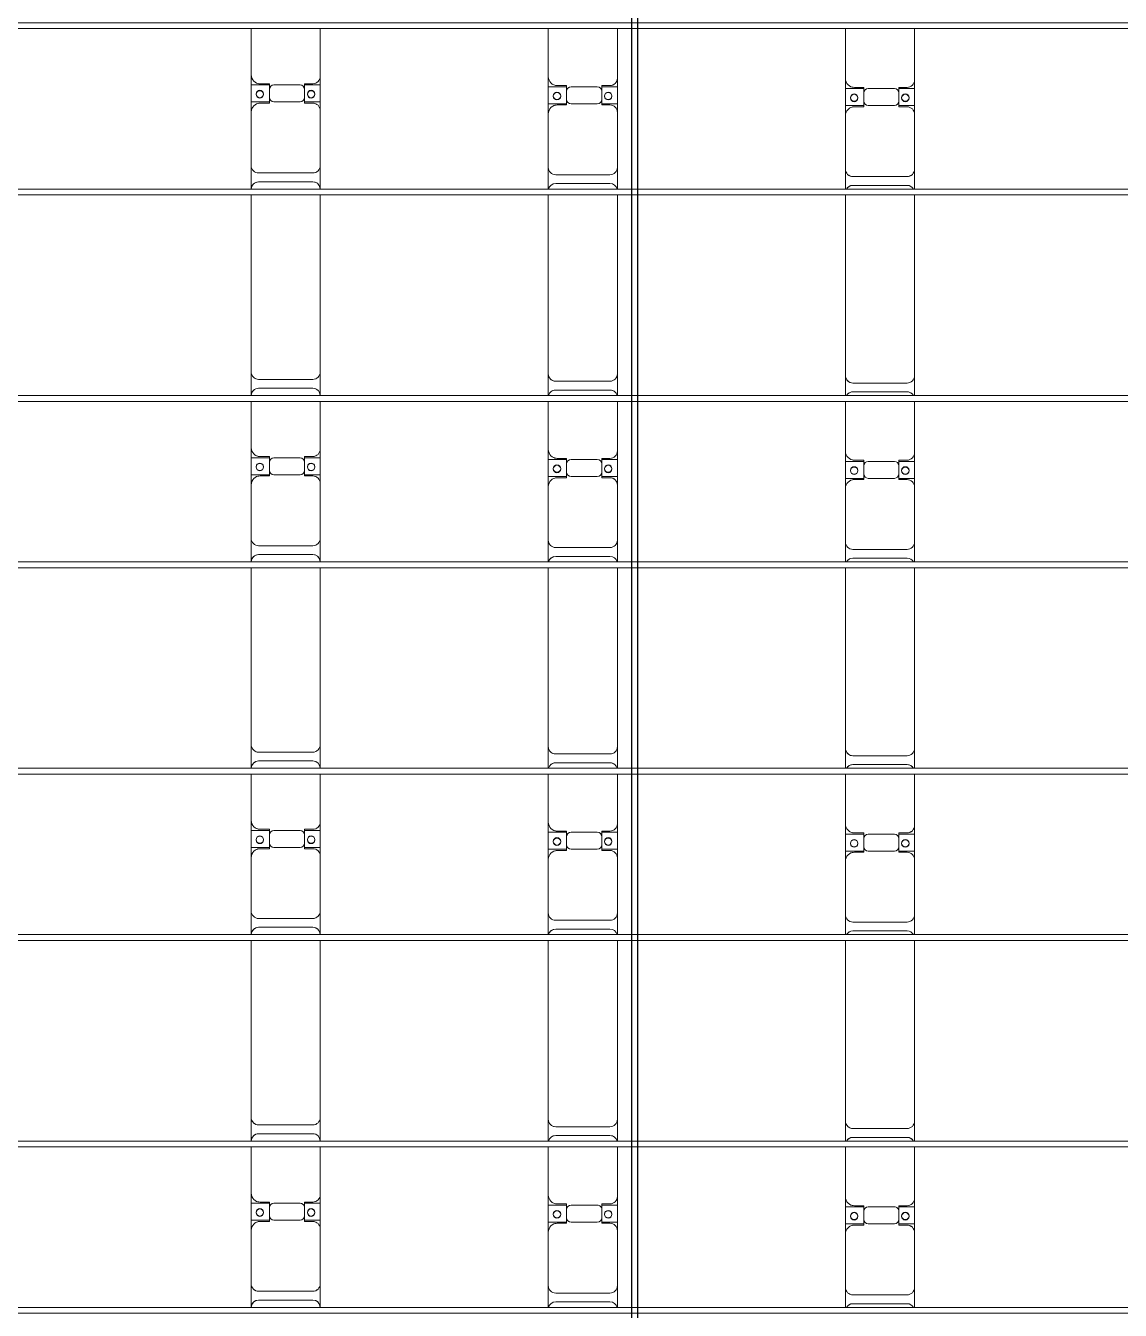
# Model space of a CAD drawing. Header units: millimetres. Extents: x -178706 to 107777, y -87310 to 933.
# Drawn here: x -36641 to -29273, y -52671 to -44021 of the extents above; entities that cross this region are included whole.
import ezdxf

# ---------------------------------------------------------------- set-up
doc = ezdxf.new("R2010")
doc.units = ezdxf.units.MM
doc.layers.add('A-GENM', color=13, linetype='Continuous', lineweight=9)
doc.layers.add('S-BEAM', color=12, linetype='Continuous', lineweight=9)

# ---------------------------------------------------------------- blocks, each defined once
blk = doc.blocks.new('Dầm C52 - Dầm C52-22346-BỐ TRÍ KHUNG KẾT CẤU BÈ PIN 04')
at = {"layer": 'S-BEAM', "color": 1}
for p, q in [((-87623.4, 20), (87623.4, 20)), ((87623.4, -20), (-87623.4, -20))]:
    blk.add_line(p, q, dxfattribs=at)
blk = doc.blocks.new('Dầm C52 - Hộp 40x60-15955-BỐ TRÍ KHUNG KẾT CẤU BÈ PIN 04')
at = {"layer": 'S-BEAM', "color": 3, "lineweight": 25}
for p, q in [((-20146.3, 20), (20146.3, 20)), ((20146.3, -20), (-20146.3, -20))]:
    blk.add_line(p, q, dxfattribs=at)
blk = doc.blocks.new('Dai phao do pin - DẢI PHAO ĐỠ PIN-V76-BỐ TRÍ KHUNG KẾT CẤU BÈ PIN 04')
at = {"layer": 'A-GENM', "color": 7}
for p, q in [((23225.8, 241.6), (23359.7, 241.6)), ((23250.3, -173.4), (23250.3, 191.6)), ((23309.7, 191.6), (23309.7, -173.4)), ((23719.7, 241.6), (23359.7, 241.6)), ((23719.7, 241.6), (23902.2, 241.6)), ((23779.7, 118.2), (23779.7, 181.6)), ((23787.8, 241.6), (23970.3, 241.6)), ((23787.8, 118.2), (23787.8, 241.6)), ((23902.2, 241.6), (23902.2, 118.2)), ((23910.3, 181.6), (23910.3, 118.2)), ((24305.8, 241.6), (23970.3, 241.6)), ((24345.8, 241.6), (24479.7, 241.6)), ((24370.3, -173.4), (24370.3, 191.6)), ((24429.7, 191.6), (24429.7, -173.4)), ((25695.8, 241.6), (24479.7, 241.6)), ((25735.8, 241.6), (25869.7, 241.6)), ((25760.3, -173.4), (25760.3, 191.6)), ((25819.7, 191.6), (25819.7, -173.4)), ((26229.7, 241.6), (25869.7, 241.6)), ((26229.7, 241.6), (26412.2, 241.6)), ((26289.7, 118.2), (26289.7, 181.6)), ((26297.8, 241.6), (26480.3, 241.6)), ((26297.8, 118.2), (26297.8, 241.6)), ((26412.2, 241.6), (26412.2, 118.2)), ((26420.3, 181.6), (26420.3, 118.2)), ((26815.8, 241.6), (26480.3, 241.6)), ((26855.8, 241.6), (26989.7, 241.6)), ((26880.3, -173.4), (26880.3, 191.6)), ((26939.7, 191.6), (26939.7, -173.4)), ((28205.8, 241.6), (26989.7, 241.6)), ((28245.8, 241.6), (28379.7, 241.6)), ((28270.3, -173.4), (28270.3, 191.6)), ((28329.7, 191.6), (28329.7, -173.4)), ((28739.7, 241.6), (28379.7, 241.6)), ((28739.7, 241.6), (28922.2, 241.6)), ((28799.7, 118.2), (28799.7, 181.6)), ((28807.8, 241.6), (28990.3, 241.6)), ((28807.8, 118.2), (28807.8, 241.6)), ((28922.2, 241.6), (28922.2, 118.2)), ((28930.3, 181.6), (28930.3, 118.2)), ((29325.8, 241.6), (28990.3, 241.6)), ((29365.8, 241.6), (29499.7, 241.6)), ((29390.3, -173.4), (29390.3, 191.6)), ((29449.7, 191.6), (29449.7, -173.4)), ((30715.8, 241.6), (29499.7, 241.6)), ((30755.8, 241.6), (30889.7, 241.6)), ((30780.3, -173.4), (30780.3, 191.6)), ((30839.7, 191.6), (30839.7, -173.4)), ((31249.7, 241.6), (30889.7, 241.6)), ((31249.7, 241.6), (31432.2, 241.6)), ((31309.7, 118.2), (31309.7, 181.6)), ((31317.8, 241.6), (31500.3, 241.6)), ((31317.8, 118.2), (31317.8, 241.6)), ((31432.2, 241.6), (31432.2, 118.2)), ((31440.3, 181.6), (31440.3, 118.2)), ((31835.8, 241.6), (31500.3, 241.6)), ((23872.2, 118.2), (23779.7, 118.2)), ((23787.8, 88.2), (23787.8, -88.2)), ((23910.3, 118.2), (23817.8, 118.2)), ((23902.2, -88.2), (23902.2, 88.2)), ((26382.2, 118.2), (26289.7, 118.2)), ((26297.8, 88.2), (26297.8, -88.2)), ((26420.3, 118.2), (26327.8, 118.2)), ((26412.2, -88.2), (26412.2, 88.2)), ((28892.2, 118.2), (28799.7, 118.2)), ((28807.8, 88.2), (28807.8, -88.2)), ((28930.3, 118.2), (28837.8, 118.2)), ((28922.2, -88.2), (28922.2, 88.2)), ((31402.2, 118.2), (31309.7, 118.2)), ((31317.8, 88.2), (31317.8, -88.2)), ((31440.3, 118.2), (31347.8, 118.2)), ((31432.2, -88.2), (31432.2, 88.2)), ((23779.7, -173.4), (23779.7, -118.2)), ((23779.7, -118.2), (23872.2, -118.2)), ((23787.8, -223.4), (23787.8, -118.2)), ((23817.8, -118.2), (23910.3, -118.2)), ((23902.2, -118.2), (23902.2, -223.4)), ((23910.3, -118.2), (23910.3, -173.4)), ((26289.7, -173.4), (26289.7, -118.2)), ((26289.7, -118.2), (26382.2, -118.2)), ((26297.8, -223.4), (26297.8, -118.2)), ((26327.8, -118.2), (26420.3, -118.2)), ((26412.2, -118.2), (26412.2, -223.4)), ((26420.3, -118.2), (26420.3, -173.4)), ((28799.7, -173.4), (28799.7, -118.2)), ((28799.7, -118.2), (28892.2, -118.2)), ((28807.8, -223.4), (28807.8, -118.2)), ((28837.8, -118.2), (28930.3, -118.2)), ((28922.2, -118.2), (28922.2, -223.4)), ((28930.3, -118.2), (28930.3, -173.4)), ((31309.7, -173.4), (31309.7, -118.2)), ((31309.7, -118.2), (31402.2, -118.2)), ((31317.8, -223.4), (31317.8, -118.2)), ((31347.8, -118.2), (31440.3, -118.2)), ((31432.2, -118.2), (31432.2, -223.4)), ((31440.3, -118.2), (31440.3, -173.4)), ((23359.7, -223.4), (23225.8, -223.4)), ((23359.7, -223.4), (23729.7, -223.4)), ((23902.2, -223.4), (23729.7, -223.4)), ((23960.3, -223.4), (23787.8, -223.4)), ((23960.3, -223.4), (24305.8, -223.4)), ((24479.7, -223.4), (24345.8, -223.4)), ((24479.7, -223.4), (25695.8, -223.4)), ((25869.7, -223.4), (25735.8, -223.4)), ((25869.7, -223.4), (26239.7, -223.4)), ((26412.2, -223.4), (26239.7, -223.4)), ((26470.3, -223.4), (26297.8, -223.4)), ((26470.3, -223.4), (26815.8, -223.4)), ((26989.7, -223.4), (26855.8, -223.4)), ((26989.7, -223.4), (28205.8, -223.4)), ((28379.7, -223.4), (28245.8, -223.4)), ((28379.7, -223.4), (28749.7, -223.4)), ((28922.2, -223.4), (28749.7, -223.4)), ((28980.3, -223.4), (28807.8, -223.4)), ((28980.3, -223.4), (29325.8, -223.4)), ((29499.7, -223.4), (29365.8, -223.4)), ((29499.7, -223.4), (30715.8, -223.4)), ((30889.7, -223.4), (30755.8, -223.4)), ((30889.7, -223.4), (31259.7, -223.4)), ((31432.2, -223.4), (31259.7, -223.4)), ((31490.3, -223.4), (31317.8, -223.4)), ((31490.3, -223.4), (31835.8, -223.4))]:
    blk.add_line(p, q, dxfattribs=at)
for centre, radius, start, end in [((23200.3, 191.6), 50, 0, 59.28482), ((23200.3, 191.6), 50, 15, 59.28482), ((23359.7, 191.6), 50, 90, 180), ((23359.7, 191.6), 50, 135, 180), ((23719.7, 181.6), 60, 360, 90), ((23719.7, 181.6), 60, 360, 30), ((23838.6, 183.2), 25, 360, 180), ((23838.6, 183.2), 25, 180, 0), ((23841.4, 183.2), 25, 360, 180), ((23841.4, 183.2), 25, 180, 0), ((23970.3, 181.6), 60, 90, 180), ((23970.3, 181.6), 60, 150, 180), ((24320.3, 191.6), 50, 360, 59.28482), ((24320.3, 191.6), 50, 360, 45), ((24479.7, 191.6), 50, 90, 180), ((24479.7, 191.6), 50, 105, 180), ((25710.3, 191.6), 50, 360, 59.28482), ((25710.3, 191.6), 50, 15, 59.28482), ((25869.7, 191.6), 50, 90, 180), ((25869.7, 191.6), 50, 135, 180), ((26229.7, 181.6), 60, 0, 90), ((26229.7, 181.6), 60, 0, 30), ((26348.6, 183.2), 25, 360, 180), ((26348.6, 183.2), 25, 180, 360), ((26351.4, 183.2), 25, 0, 180), ((26351.4, 183.2), 25, 180, 360), ((26480.3, 181.6), 60, 90, 180), ((26480.3, 181.6), 60, 150, 180), ((26830.3, 191.6), 50, 0, 59.28482), ((26830.3, 191.6), 50, 0, 45), ((26989.7, 191.6), 50, 90, 180), ((26989.7, 191.6), 50, 105, 180), ((28220.3, 191.6), 50, 360, 59.28482), ((28220.3, 191.6), 50, 15, 59.28482), ((28379.7, 191.6), 50, 90, 180), ((28379.7, 191.6), 50, 135, 180), ((28739.7, 181.6), 60, 360, 90), ((28739.7, 181.6), 60, 360, 30), ((28858.6, 183.2), 25, 0, 180), ((28858.6, 183.2), 25, 180, 0), ((28861.4, 183.2), 25, 360, 180), ((28861.4, 183.2), 25, 180, 0), ((28990.3, 181.6), 60, 90, 180), ((28990.3, 181.6), 60, 150, 180), ((29340.3, 191.6), 50, 0, 59.28482), ((29340.3, 191.6), 50, 0, 45), ((29499.7, 191.6), 50, 90, 180), ((29499.7, 191.6), 50, 105, 180), ((30730.3, 191.6), 50, 0, 59.28482), ((30730.3, 191.6), 50, 15, 59.28482), ((30889.7, 191.6), 50, 90, 180), ((30889.7, 191.6), 50, 135, 180), ((31249.7, 181.6), 60, 0, 90), ((31249.7, 181.6), 60, 0, 30), ((31368.6, 183.2), 25, 360, 180), ((31368.6, 183.2), 25, 180, 0), ((31371.4, 183.2), 25, 360, 180), ((31371.4, 183.2), 25, 180, 0), ((31500.3, 181.6), 60, 90, 180), ((31500.3, 181.6), 60, 150, 180), ((23817.8, 88.2), 30, 90, 180), ((23872.2, 88.2), 30, 360, 90), ((26327.8, 88.2), 30, 90, 180), ((26382.2, 88.2), 30, 360, 90), ((28837.8, 88.2), 30, 90, 180), ((28892.2, 88.2), 30, 0, 90), ((31347.8, 88.2), 30, 90, 180), ((31402.2, 88.2), 30, 0, 90), ((23817.8, -88.2), 30, 180, 270), ((23838.6, -161.8), 25, 0, 180), ((23838.6, -161.8), 25, 180, 0), ((23841.4, -161.8), 25, 0, 180), ((23841.4, -161.8), 25, 180, 0), ((23872.2, -88.2), 30, 270, 0), ((26327.8, -88.2), 30, 180, 270), ((26348.6, -161.8), 25, 0, 180), ((26348.6, -161.8), 25, 180, 0), ((26351.4, -161.8), 25, 0, 180), ((26351.4, -161.8), 25, 180, 0), ((26382.2, -88.2), 30, 270, 360), ((28837.8, -88.2), 30, 180, 270), ((28858.6, -161.8), 25, 360, 180), ((28858.6, -161.8), 25, 180, 360), ((28861.4, -161.8), 25, 0, 180), ((28861.4, -161.8), 25, 180, 0), ((28892.2, -88.2), 30, 270, 360), ((31347.8, -88.2), 30, 180, 270), ((31368.6, -161.8), 25, 0, 180), ((31368.6, -161.8), 25, 180, 0), ((31371.4, -161.8), 25, 0, 180), ((31371.4, -161.8), 25, 180, 0), ((31402.2, -88.2), 30, 270, 360), ((23200.3, -173.4), 50, 300.71518, 360), ((23200.3, -173.4), 50, 300.71518, 360), ((23359.7, -173.4), 50, 180, 270), ((23359.7, -173.4), 50, 180, 225), ((23729.7, -173.4), 50, 270, 360), ((23729.7, -173.4), 50, 315, 360), ((23960.3, -173.4), 50, 180, 270), ((23960.3, -173.4), 50, 180, 225), ((24320.3, -173.4), 50, 300.71518, 360), ((24320.3, -173.4), 50, 315, 360), ((24479.7, -173.4), 50, 180, 270), ((24479.7, -173.4), 50, 180, 270), ((25710.3, -173.4), 50, 300.71518, 360), ((25710.3, -173.4), 50, 300.71518, 360), ((25869.7, -173.4), 50, 180, 270), ((25869.7, -173.4), 50, 180, 225), ((26239.7, -173.4), 50, 270, 360), ((26239.7, -173.4), 50, 315, 0), ((26470.3, -173.4), 50, 180, 270), ((26470.3, -173.4), 50, 180, 225), ((26830.3, -173.4), 50, 300.71518, 360), ((26830.3, -173.4), 50, 315, 360), ((26989.7, -173.4), 50, 180, 270), ((26989.7, -173.4), 50, 180, 270), ((28220.3, -173.4), 50, 300.71518, 360), ((28220.3, -173.4), 50, 300.71518, 360), ((28379.7, -173.4), 50, 180, 270), ((28379.7, -173.4), 50, 180, 225), ((28749.7, -173.4), 50, 270, 360), ((28749.7, -173.4), 50, 315, 360), ((28980.3, -173.4), 50, 180, 270), ((28980.3, -173.4), 50, 180, 225), ((29340.3, -173.4), 50, 300.71518, 360), ((29340.3, -173.4), 50, 315, 360), ((29499.7, -173.4), 50, 180, 270), ((29499.7, -173.4), 50, 180, 270), ((30730.3, -173.4), 50, 300.71518, 360), ((30730.3, -173.4), 50, 300.71518, 360), ((30889.7, -173.4), 50, 180, 270), ((30889.7, -173.4), 50, 180, 225), ((31259.7, -173.4), 50, 270, 360), ((31259.7, -173.4), 50, 315, 0), ((31490.3, -173.4), 50, 180, 270), ((31490.3, -173.4), 50, 180, 225)]:
    blk.add_arc(centre, radius, start, end, dxfattribs=at)
blk = doc.blocks.new('Dai phao do pin - DẢI PHAO ĐỠ PIN-V77-BỐ TRÍ KHUNG KẾT CẤU BÈ PIN 04')
at = {"layer": 'A-GENM', "color": 7}
for p, q in [((23213.6, 241.6), (23359.7, 241.6)), ((23250.3, -173.4), (23250.3, 191.6)), ((23309.7, 191.6), (23309.7, -173.4)), ((23719.7, 241.6), (23359.7, 241.6)), ((23719.7, 241.6), (23902.2, 241.6)), ((23779.7, 118.2), (23779.7, 181.6)), ((23787.8, 241.6), (23970.3, 241.6)), ((23787.8, 118.2), (23787.8, 241.6)), ((23902.2, 241.6), (23902.2, 118.2)), ((23910.3, 181.6), (23910.3, 118.2)), ((24293.6, 241.6), (23970.3, 241.6)), ((24333.6, 241.6), (24479.7, 241.6)), ((24370.3, -173.4), (24370.3, 191.6)), ((24429.7, 191.6), (24429.7, -173.4)), ((25683.6, 241.6), (24479.7, 241.6)), ((25723.6, 241.6), (25869.7, 241.6)), ((25760.3, -173.4), (25760.3, 191.6)), ((25819.7, 191.6), (25819.7, -173.4)), ((26229.7, 241.6), (25869.7, 241.6)), ((26229.7, 241.6), (26412.2, 241.6)), ((26289.7, 118.2), (26289.7, 181.6)), ((26297.8, 241.6), (26480.3, 241.6)), ((26297.8, 118.2), (26297.8, 241.6)), ((26412.2, 241.6), (26412.2, 118.2)), ((26420.3, 181.6), (26420.3, 118.2)), ((26803.6, 241.6), (26480.3, 241.6)), ((26843.6, 241.6), (26989.7, 241.6)), ((26880.3, -173.4), (26880.3, 191.6)), ((26939.7, 191.6), (26939.7, -173.4)), ((28193.6, 241.6), (26989.7, 241.6)), ((28233.6, 241.6), (28379.7, 241.6)), ((28270.3, -173.4), (28270.3, 191.6)), ((28329.7, 191.6), (28329.7, -173.4)), ((28739.7, 241.6), (28379.7, 241.6)), ((28739.7, 241.6), (28922.2, 241.6)), ((28799.7, 118.2), (28799.7, 181.6)), ((28807.8, 241.6), (28990.3, 241.6)), ((28807.8, 118.2), (28807.8, 241.6)), ((28922.2, 241.6), (28922.2, 118.2)), ((28930.3, 181.6), (28930.3, 118.2)), ((29313.6, 241.6), (28990.3, 241.6)), ((29353.6, 241.6), (29499.7, 241.6)), ((29390.3, -173.4), (29390.3, 191.6)), ((29449.7, 191.6), (29449.7, -173.4)), ((30703.6, 241.6), (29499.7, 241.6)), ((30743.6, 241.6), (30889.7, 241.6)), ((30780.3, -173.4), (30780.3, 191.6)), ((30839.7, 191.6), (30839.7, -173.4)), ((31249.7, 241.6), (30889.7, 241.6)), ((31249.7, 241.6), (31432.2, 241.6)), ((31309.7, 118.2), (31309.7, 181.6)), ((31317.8, 241.6), (31500.3, 241.6)), ((31317.8, 118.2), (31317.8, 241.6)), ((31432.2, 241.6), (31432.2, 118.2)), ((31440.3, 181.6), (31440.3, 118.2)), ((31823.6, 241.6), (31500.3, 241.6)), ((23872.2, 118.2), (23779.7, 118.2)), ((23787.8, 88.2), (23787.8, -88.2)), ((23910.3, 118.2), (23817.8, 118.2)), ((23902.2, -88.2), (23902.2, 88.2)), ((26382.2, 118.2), (26289.7, 118.2)), ((26297.8, 88.2), (26297.8, -88.2)), ((26420.3, 118.2), (26327.8, 118.2)), ((26412.2, -88.2), (26412.2, 88.2)), ((28892.2, 118.2), (28799.7, 118.2)), ((28807.8, 88.2), (28807.8, -88.2)), ((28930.3, 118.2), (28837.8, 118.2)), ((28922.2, -88.2), (28922.2, 88.2)), ((31402.2, 118.2), (31309.7, 118.2)), ((31317.8, 88.2), (31317.8, -88.2)), ((31440.3, 118.2), (31347.8, 118.2)), ((31432.2, -88.2), (31432.2, 88.2)), ((23779.7, -173.4), (23779.7, -118.2)), ((23779.7, -118.2), (23872.2, -118.2)), ((23787.8, -223.4), (23787.8, -118.2)), ((23817.8, -118.2), (23910.3, -118.2)), ((23902.2, -118.2), (23902.2, -223.4)), ((23910.3, -118.2), (23910.3, -173.4)), ((26289.7, -173.4), (26289.7, -118.2)), ((26289.7, -118.2), (26382.2, -118.2)), ((26297.8, -223.4), (26297.8, -118.2)), ((26327.8, -118.2), (26420.3, -118.2)), ((26412.2, -118.2), (26412.2, -223.4)), ((26420.3, -118.2), (26420.3, -173.4)), ((28799.7, -173.4), (28799.7, -118.2)), ((28799.7, -118.2), (28892.2, -118.2)), ((28807.8, -223.4), (28807.8, -118.2)), ((28837.8, -118.2), (28930.3, -118.2)), ((28922.2, -118.2), (28922.2, -223.4)), ((28930.3, -118.2), (28930.3, -173.4)), ((31309.7, -173.4), (31309.7, -118.2)), ((31309.7, -118.2), (31402.2, -118.2)), ((31317.8, -223.4), (31317.8, -118.2)), ((31347.8, -118.2), (31440.3, -118.2)), ((31432.2, -118.2), (31432.2, -223.4)), ((31440.3, -118.2), (31440.3, -173.4)), ((23359.7, -223.4), (23213.6, -223.4)), ((23359.7, -223.4), (23729.7, -223.4)), ((23902.2, -223.4), (23729.7, -223.4)), ((23960.3, -223.4), (23787.8, -223.4)), ((23960.3, -223.4), (24293.6, -223.4)), ((24479.7, -223.4), (24333.6, -223.4)), ((24479.7, -223.4), (25683.6, -223.4)), ((25869.7, -223.4), (25723.6, -223.4)), ((25869.7, -223.4), (26239.7, -223.4)), ((26412.2, -223.4), (26239.7, -223.4)), ((26470.3, -223.4), (26297.8, -223.4)), ((26470.3, -223.4), (26803.6, -223.4)), ((26989.7, -223.4), (26843.6, -223.4)), ((26989.7, -223.4), (28193.6, -223.4)), ((28379.7, -223.4), (28233.6, -223.4)), ((28379.7, -223.4), (28749.7, -223.4)), ((28922.2, -223.4), (28749.7, -223.4)), ((28980.3, -223.4), (28807.8, -223.4)), ((28980.3, -223.4), (29313.6, -223.4)), ((29499.7, -223.4), (29353.6, -223.4)), ((29499.7, -223.4), (30703.6, -223.4)), ((30889.7, -223.4), (30743.6, -223.4)), ((30889.7, -223.4), (31259.7, -223.4)), ((31432.2, -223.4), (31259.7, -223.4)), ((31490.3, -223.4), (31317.8, -223.4)), ((31490.3, -223.4), (31823.6, -223.4))]:
    blk.add_line(p, q, dxfattribs=at)
for centre, radius, start, end in [((23200.3, 191.6), 50, 0, 75), ((23200.3, 191.6), 50, 15, 75), ((23359.7, 191.6), 50, 90, 180), ((23359.7, 191.6), 50, 135, 180), ((23719.7, 181.6), 60, 360, 90), ((23719.7, 181.6), 60, 360, 30), ((23838.6, 183.2), 25, 360, 180), ((23838.6, 183.2), 25, 180, 0), ((23841.4, 183.2), 25, 360, 180), ((23841.4, 183.2), 25, 180, 0), ((23970.3, 181.6), 60, 90, 180), ((23970.3, 181.6), 60, 150, 180), ((24320.3, 191.6), 50, 360, 75), ((24320.3, 191.6), 50, 360, 45), ((24479.7, 191.6), 50, 90, 180), ((24479.7, 191.6), 50, 109.95625, 180), ((25710.3, 191.6), 50, 360, 75), ((25710.3, 191.6), 50, 15, 75), ((25869.7, 191.6), 50, 90, 180), ((25869.7, 191.6), 50, 135, 180), ((26229.7, 181.6), 60, 0, 90), ((26229.7, 181.6), 60, 0, 30), ((26348.6, 183.2), 25, 360, 180), ((26348.6, 183.2), 25, 180, 360), ((26351.4, 183.2), 25, 0, 180), ((26351.4, 183.2), 25, 180, 360), ((26480.3, 181.6), 60, 90, 180), ((26480.3, 181.6), 60, 150, 180), ((26830.3, 191.6), 50, 0, 74.53588), ((26830.3, 191.6), 50, 0, 45), ((26989.7, 191.6), 50, 90, 180), ((26989.7, 191.6), 50, 105, 180), ((28220.3, 191.6), 50, 360, 74.53588), ((28220.3, 191.6), 50, 15, 74.53588), ((28379.7, 191.6), 50, 90, 180), ((28379.7, 191.6), 50, 135, 180), ((28739.7, 181.6), 60, 360, 90), ((28739.7, 181.6), 60, 360, 30), ((28858.6, 183.2), 25, 0, 180), ((28858.6, 183.2), 25, 180, 0), ((28861.4, 183.2), 25, 360, 180), ((28861.4, 183.2), 25, 180, 0), ((28990.3, 181.6), 60, 90, 180), ((28990.3, 181.6), 60, 150, 180), ((29340.3, 191.6), 50, 0, 74.53588), ((29340.3, 191.6), 50, 0, 45), ((29499.7, 191.6), 50, 90, 180), ((29499.7, 191.6), 50, 105, 180), ((30730.3, 191.6), 50, 0, 74.53588), ((30730.3, 191.6), 50, 15, 74.53588), ((30889.7, 191.6), 50, 90, 180), ((30889.7, 191.6), 50, 135, 180), ((31249.7, 181.6), 60, 0, 90), ((31249.7, 181.6), 60, 0, 30), ((31368.6, 183.2), 25, 360, 180), ((31368.6, 183.2), 25, 180, 0), ((31371.4, 183.2), 25, 360, 180), ((31371.4, 183.2), 25, 180, 0), ((31500.3, 181.6), 60, 90, 180), ((31500.3, 181.6), 60, 150, 180), ((23817.8, 88.2), 30, 90, 180), ((23872.2, 88.2), 30, 360, 90), ((26327.8, 88.2), 30, 90, 180), ((26382.2, 88.2), 30, 360, 90), ((28837.8, 88.2), 30, 90, 180), ((28892.2, 88.2), 30, 0, 90), ((31347.8, 88.2), 30, 90, 180), ((31402.2, 88.2), 30, 0, 90), ((23817.8, -88.2), 30, 180, 270), ((23838.6, -161.8), 25, 0, 180), ((23838.6, -161.8), 25, 180, 0), ((23841.4, -161.8), 25, 0, 180), ((23841.4, -161.8), 25, 180, 0), ((23872.2, -88.2), 30, 270, 0), ((26327.8, -88.2), 30, 180, 270), ((26348.6, -161.8), 25, 0, 180), ((26348.6, -161.8), 25, 180, 0), ((26351.4, -161.8), 25, 0, 180), ((26351.4, -161.8), 25, 180, 0), ((26382.2, -88.2), 30, 270, 360), ((28837.8, -88.2), 30, 180, 270), ((28858.6, -161.8), 25, 360, 180), ((28858.6, -161.8), 25, 180, 360), ((28861.4, -161.8), 25, 0, 180), ((28861.4, -161.8), 25, 180, 0), ((28892.2, -88.2), 30, 270, 360), ((31347.8, -88.2), 30, 180, 270), ((31368.6, -161.8), 25, 0, 180), ((31368.6, -161.8), 25, 180, 0), ((31371.4, -161.8), 25, 0, 180), ((31371.4, -161.8), 25, 180, 0), ((31402.2, -88.2), 30, 270, 360), ((23200.3, -173.4), 50, 285.46412, 360), ((23200.3, -173.4), 50, 285.46412, 360), ((23359.7, -173.4), 50, 180, 270), ((23359.7, -173.4), 50, 180, 225), ((23729.7, -173.4), 50, 270, 360), ((23729.7, -173.4), 50, 315, 360), ((23960.3, -173.4), 50, 180, 270), ((23960.3, -173.4), 50, 180, 225), ((24320.3, -173.4), 50, 285.46412, 360), ((24320.3, -173.4), 50, 315, 360), ((24479.7, -173.4), 50, 180, 270), ((24479.7, -173.4), 50, 180, 270), ((25710.3, -173.4), 50, 285.46412, 360), ((25710.3, -173.4), 50, 285.46412, 360), ((25869.7, -173.4), 50, 180, 270), ((25869.7, -173.4), 50, 180, 225), ((26239.7, -173.4), 50, 270, 360), ((26239.7, -173.4), 50, 315, 0), ((26470.3, -173.4), 50, 180, 270), ((26470.3, -173.4), 50, 180, 225), ((26830.3, -173.4), 50, 285.46412, 360), ((26830.3, -173.4), 50, 315, 360), ((26989.7, -173.4), 50, 180, 270), ((26989.7, -173.4), 50, 180, 270), ((28220.3, -173.4), 50, 285.46412, 360), ((28220.3, -173.4), 50, 285.46412, 360), ((28379.7, -173.4), 50, 180, 270), ((28379.7, -173.4), 50, 180, 225), ((28749.7, -173.4), 50, 270, 360), ((28749.7, -173.4), 50, 315, 360), ((28980.3, -173.4), 50, 180, 270), ((28980.3, -173.4), 50, 180, 225), ((29340.3, -173.4), 50, 285.46412, 360), ((29340.3, -173.4), 50, 315, 360), ((29499.7, -173.4), 50, 180, 270), ((29499.7, -173.4), 50, 180, 270), ((30730.3, -173.4), 50, 285.46412, 360), ((30730.3, -173.4), 50, 285.46412, 360), ((30889.7, -173.4), 50, 180, 270), ((30889.7, -173.4), 50, 180, 225), ((31259.7, -173.4), 50, 270, 360), ((31259.7, -173.4), 50, 315, 0), ((31490.3, -173.4), 50, 180, 270), ((31490.3, -173.4), 50, 180, 225)]:
    blk.add_arc(centre, radius, start, end, dxfattribs=at)
blk = doc.blocks.new('Dai phao do pin - DẢI PHAO ĐỠ PIN-V78-BỐ TRÍ KHUNG KẾT CẤU BÈ PIN 04')
at = {"layer": 'A-GENM', "color": 7}
for p, q in [((23201.5, 241.6), (23359.7, 241.6)), ((23250.3, -173.4), (23250.3, 191.6)), ((23309.7, 191.6), (23309.7, -173.4)), ((23719.7, 241.6), (23359.7, 241.6)), ((23719.7, 241.6), (23902.2, 241.6)), ((23779.7, 118.2), (23779.7, 181.6)), ((23787.8, 241.6), (23970.3, 241.6)), ((23787.8, 118.2), (23787.8, 241.6)), ((23902.2, 241.6), (23902.2, 118.2)), ((23910.3, 181.6), (23910.3, 118.2)), ((24281.5, 241.6), (23970.3, 241.6)), ((24321.5, 241.6), (24479.7, 241.6)), ((24370.3, -173.4), (24370.3, 191.6)), ((24429.7, 191.6), (24429.7, -173.4)), ((25671.5, 241.6), (24479.7, 241.6)), ((25711.5, 241.6), (25869.7, 241.6)), ((25760.3, -173.4), (25760.3, 191.6)), ((25819.7, 191.6), (25819.7, -173.4)), ((26229.7, 241.6), (25869.7, 241.6)), ((26229.7, 241.6), (26412.2, 241.6)), ((26289.7, 118.2), (26289.7, 181.6)), ((26297.8, 241.6), (26480.3, 241.6)), ((26297.8, 118.2), (26297.8, 241.6)), ((26412.2, 241.6), (26412.2, 118.2)), ((26420.3, 181.6), (26420.3, 118.2)), ((26791.5, 241.6), (26480.3, 241.6)), ((26831.5, 241.6), (26989.7, 241.6)), ((26880.3, -173.4), (26880.3, 191.6)), ((26939.7, 191.6), (26939.7, -173.4)), ((28181.5, 241.6), (26989.7, 241.6)), ((28221.5, 241.6), (28379.7, 241.6)), ((28270.3, -173.4), (28270.3, 191.6)), ((28329.7, 191.6), (28329.7, -173.4)), ((28739.7, 241.6), (28379.7, 241.6)), ((28739.7, 241.6), (28922.2, 241.6)), ((28799.7, 118.2), (28799.7, 181.6)), ((28807.8, 241.6), (28990.3, 241.6)), ((28807.8, 118.2), (28807.8, 241.6)), ((28922.2, 241.6), (28922.2, 118.2)), ((28930.3, 181.6), (28930.3, 118.2)), ((29301.5, 241.6), (28990.3, 241.6)), ((29341.5, 241.6), (29499.7, 241.6)), ((29390.3, -173.4), (29390.3, 191.6)), ((29449.7, 191.6), (29449.7, -173.4)), ((30691.5, 241.6), (29499.7, 241.6)), ((30731.5, 241.6), (30889.7, 241.6)), ((30780.3, -173.4), (30780.3, 191.6)), ((30839.7, 191.6), (30839.7, -173.4)), ((31249.7, 241.6), (30889.7, 241.6)), ((31249.7, 241.6), (31432.2, 241.6)), ((31309.7, 118.2), (31309.7, 181.6)), ((31317.8, 241.6), (31500.3, 241.6)), ((31317.8, 118.2), (31317.8, 241.6)), ((31432.2, 241.6), (31432.2, 118.2)), ((31440.3, 181.6), (31440.3, 118.2)), ((31811.5, 241.6), (31500.3, 241.6)), ((23872.2, 118.2), (23779.7, 118.2)), ((23787.8, 88.2), (23787.8, -88.2)), ((23910.3, 118.2), (23817.8, 118.2)), ((23902.2, -88.2), (23902.2, 88.2)), ((26382.2, 118.2), (26289.7, 118.2)), ((26297.8, 88.2), (26297.8, -88.2)), ((26420.3, 118.2), (26327.8, 118.2)), ((26412.2, -88.2), (26412.2, 88.2)), ((28892.2, 118.2), (28799.7, 118.2)), ((28807.8, 88.2), (28807.8, -88.2)), ((28930.3, 118.2), (28837.8, 118.2)), ((28922.2, -88.2), (28922.2, 88.2)), ((31402.2, 118.2), (31309.7, 118.2)), ((31317.8, 88.2), (31317.8, -88.2)), ((31440.3, 118.2), (31347.8, 118.2)), ((31432.2, -88.2), (31432.2, 88.2)), ((23779.7, -173.4), (23779.7, -118.2)), ((23779.7, -118.2), (23872.2, -118.2)), ((23787.8, -223.4), (23787.8, -118.2)), ((23817.8, -118.2), (23910.3, -118.2)), ((23902.2, -118.2), (23902.2, -223.4)), ((23910.3, -118.2), (23910.3, -173.4)), ((26289.7, -173.4), (26289.7, -118.2)), ((26289.7, -118.2), (26382.2, -118.2)), ((26297.8, -223.4), (26297.8, -118.2)), ((26327.8, -118.2), (26420.3, -118.2)), ((26412.2, -118.2), (26412.2, -223.4)), ((26420.3, -118.2), (26420.3, -173.4)), ((28799.7, -173.4), (28799.7, -118.2)), ((28799.7, -118.2), (28892.2, -118.2)), ((28807.8, -223.4), (28807.8, -118.2)), ((28837.8, -118.2), (28930.3, -118.2)), ((28922.2, -118.2), (28922.2, -223.4)), ((28930.3, -118.2), (28930.3, -173.4)), ((31309.7, -173.4), (31309.7, -118.2)), ((31309.7, -118.2), (31402.2, -118.2)), ((31317.8, -223.4), (31317.8, -118.2)), ((31347.8, -118.2), (31440.3, -118.2)), ((31432.2, -118.2), (31432.2, -223.4)), ((31440.3, -118.2), (31440.3, -173.4)), ((23359.7, -223.4), (23201.5, -223.4)), ((23359.7, -223.4), (23729.7, -223.4)), ((23902.2, -223.4), (23729.7, -223.4)), ((23960.3, -223.4), (23787.8, -223.4)), ((23960.3, -223.4), (24281.5, -223.4)), ((24479.7, -223.4), (24321.5, -223.4)), ((24479.7, -223.4), (25671.5, -223.4)), ((25869.7, -223.4), (25711.5, -223.4)), ((25869.7, -223.4), (26239.7, -223.4)), ((26412.2, -223.4), (26239.7, -223.4)), ((26470.3, -223.4), (26297.8, -223.4)), ((26470.3, -223.4), (26791.5, -223.4)), ((26989.7, -223.4), (26831.5, -223.4)), ((26989.7, -223.4), (28181.5, -223.4)), ((28379.7, -223.4), (28221.5, -223.4)), ((28379.7, -223.4), (28749.7, -223.4)), ((28922.2, -223.4), (28749.7, -223.4)), ((28980.3, -223.4), (28807.8, -223.4)), ((28980.3, -223.4), (29301.5, -223.4)), ((29499.7, -223.4), (29341.5, -223.4)), ((29499.7, -223.4), (30691.5, -223.4)), ((30889.7, -223.4), (30731.5, -223.4)), ((30889.7, -223.4), (31259.7, -223.4)), ((31432.2, -223.4), (31259.7, -223.4)), ((31490.3, -223.4), (31317.8, -223.4)), ((31490.3, -223.4), (31811.5, -223.4))]:
    blk.add_line(p, q, dxfattribs=at)
for centre, radius, start, end in [((23200.3, 191.6), 50, 0, 88.68507), ((23200.3, 191.6), 50, 15, 88.68507), ((23359.7, 191.6), 50, 90, 180), ((23359.7, 191.6), 50, 135, 180), ((23719.7, 181.6), 60, 360, 90), ((23719.7, 181.6), 60, 360, 30), ((23838.6, 183.2), 25, 360, 180), ((23838.6, 183.2), 25, 180, 0), ((23841.4, 183.2), 25, 360, 180), ((23841.4, 183.2), 25, 180, 0), ((23970.3, 181.6), 60, 90, 180), ((23970.3, 181.6), 60, 150, 180), ((24320.3, 191.6), 50, 360, 88.68507), ((24320.3, 191.6), 50, 360, 45), ((24479.7, 191.6), 50, 90, 180), ((24479.7, 191.6), 50, 105, 180), ((25710.3, 191.6), 50, 360, 88.68507), ((25710.3, 191.6), 50, 15, 88.68507), ((25869.7, 191.6), 50, 90, 180), ((25869.7, 191.6), 50, 135, 180), ((26229.7, 181.6), 60, 0, 90), ((26229.7, 181.6), 60, 0, 30), ((26348.6, 183.2), 25, 360, 180), ((26348.6, 183.2), 25, 180, 360), ((26351.4, 183.2), 25, 0, 180), ((26351.4, 183.2), 25, 180, 360), ((26480.3, 181.6), 60, 90, 180), ((26480.3, 181.6), 60, 150, 180), ((26830.3, 191.6), 50, 0, 88.68507), ((26830.3, 191.6), 50, 0, 45), ((26989.7, 191.6), 50, 90, 180), ((26989.7, 191.6), 50, 105, 180), ((28220.3, 191.6), 50, 360, 88.68507), ((28220.3, 191.6), 50, 15, 88.68507), ((28379.7, 191.6), 50, 90, 180), ((28379.7, 191.6), 50, 135, 180), ((28739.7, 181.6), 60, 360, 90), ((28739.7, 181.6), 60, 360, 30), ((28858.6, 183.2), 25, 0, 180), ((28858.6, 183.2), 25, 180, 0), ((28861.4, 183.2), 25, 360, 180), ((28861.4, 183.2), 25, 180, 0), ((28990.3, 181.6), 60, 90, 180), ((28990.3, 181.6), 60, 150, 180), ((29340.3, 191.6), 50, 0, 88.68507), ((29340.3, 191.6), 50, 0, 45), ((29499.7, 191.6), 50, 90, 180), ((29499.7, 191.6), 50, 105, 180), ((30730.3, 191.6), 50, 0, 88.68507), ((30730.3, 191.6), 50, 15, 88.68507), ((30889.7, 191.6), 50, 90, 180), ((30889.7, 191.6), 50, 135, 180), ((31249.7, 181.6), 60, 0, 90), ((31249.7, 181.6), 60, 0, 30), ((31368.6, 183.2), 25, 360, 180), ((31368.6, 183.2), 25, 180, 0), ((31371.4, 183.2), 25, 360, 180), ((31371.4, 183.2), 25, 180, 0), ((31500.3, 181.6), 60, 90, 180), ((31500.3, 181.6), 60, 150, 180), ((23817.8, 88.2), 30, 90, 180), ((23872.2, 88.2), 30, 360, 90), ((26327.8, 88.2), 30, 90, 180), ((26382.2, 88.2), 30, 360, 90), ((28837.8, 88.2), 30, 90, 180), ((28892.2, 88.2), 30, 0, 90), ((31347.8, 88.2), 30, 90, 180), ((31402.2, 88.2), 30, 0, 90), ((23817.8, -88.2), 30, 180, 270), ((23838.6, -161.8), 25, 0, 180), ((23838.6, -161.8), 25, 180, 0), ((23841.4, -161.8), 25, 0, 180), ((23841.4, -161.8), 25, 180, 0), ((23872.2, -88.2), 30, 270, 0), ((26327.8, -88.2), 30, 180, 270), ((26348.6, -161.8), 25, 0, 180), ((26348.6, -161.8), 25, 180, 0), ((26351.4, -161.8), 25, 0, 180), ((26351.4, -161.8), 25, 180, 0), ((26382.2, -88.2), 30, 270, 360), ((28837.8, -88.2), 30, 180, 270), ((28858.6, -161.8), 25, 360, 180), ((28858.6, -161.8), 25, 180, 360), ((28861.4, -161.8), 25, 0, 180), ((28861.4, -161.8), 25, 180, 0), ((28892.2, -88.2), 30, 270, 360), ((31347.8, -88.2), 30, 180, 270), ((31368.6, -161.8), 25, 0, 180), ((31368.6, -161.8), 25, 180, 0), ((31371.4, -161.8), 25, 0, 180), ((31371.4, -161.8), 25, 180, 0), ((31402.2, -88.2), 30, 270, 360), ((23200.3, -173.4), 50, 271.31493, 360), ((23200.3, -173.4), 50, 285, 360), ((23359.7, -173.4), 50, 180, 270), ((23359.7, -173.4), 50, 180, 225), ((23729.7, -173.4), 50, 270, 360), ((23729.7, -173.4), 50, 315, 360), ((23960.3, -173.4), 50, 180, 270), ((23960.3, -173.4), 50, 180, 225), ((24320.3, -173.4), 50, 271.31493, 360), ((24320.3, -173.4), 50, 315, 360), ((24479.7, -173.4), 50, 180, 270), ((24479.7, -173.4), 50, 180, 270), ((25710.3, -173.4), 50, 271.31493, 360), ((25710.3, -173.4), 50, 285, 360), ((25869.7, -173.4), 50, 180, 270), ((25869.7, -173.4), 50, 180, 225), ((26239.7, -173.4), 50, 270, 360), ((26239.7, -173.4), 50, 315, 0), ((26470.3, -173.4), 50, 180, 270), ((26470.3, -173.4), 50, 180, 225), ((26830.3, -173.4), 50, 271.31493, 360), ((26830.3, -173.4), 50, 315, 360), ((26989.7, -173.4), 50, 180, 270), ((26989.7, -173.4), 50, 180, 270), ((28220.3, -173.4), 50, 271.31493, 360), ((28220.3, -173.4), 50, 285, 360), ((28379.7, -173.4), 50, 180, 270), ((28379.7, -173.4), 50, 180, 225), ((28749.7, -173.4), 50, 270, 360), ((28749.7, -173.4), 50, 315, 360), ((28980.3, -173.4), 50, 180, 270), ((28980.3, -173.4), 50, 180, 225), ((29340.3, -173.4), 50, 271.31493, 360), ((29340.3, -173.4), 50, 315, 360), ((29499.7, -173.4), 50, 180, 270), ((29499.7, -173.4), 50, 180, 270), ((30730.3, -173.4), 50, 271.31493, 360), ((30730.3, -173.4), 50, 285, 360), ((30889.7, -173.4), 50, 180, 270), ((30889.7, -173.4), 50, 180, 225), ((31259.7, -173.4), 50, 270, 360), ((31259.7, -173.4), 50, 315, 0), ((31490.3, -173.4), 50, 180, 270), ((31490.3, -173.4), 50, 180, 225)]:
    blk.add_arc(centre, radius, start, end, dxfattribs=at)
blk = doc.blocks.new('HOBANMONG_BEPIN 4_rvt-1-BỐ TRÍ KHUNG KẾT CẤU BÈ PIN 04')
at = {"layer": 'A-GENM', "color": 3, "lineweight": 25, "rotation": 90.00010434022374}
for name, p in [('Dai phao do pin - DẢI PHAO ĐỠ PIN-V78-BỐ TRÍ KHUNG KẾT CẤU BÈ PIN 04', (-34881.9, -75852.5)), ('Dai phao do pin - DẢI PHAO ĐỠ PIN-V77-BỐ TRÍ KHUNG KẾT CẤU BÈ PIN 04', (-32881.9, -75864.7)), ('Dai phao do pin - DẢI PHAO ĐỠ PIN-V76-BỐ TRÍ KHUNG KẾT CẤU BÈ PIN 04', (-30881.9, -75876.9))]:
    blk.add_blockref(name, p, dxfattribs=at)
at = {"layer": 'S-BEAM', "color": 3, "lineweight": 25}
for name, p, rotation in [('Dầm C52 - Hộp 40x60-15955-BỐ TRÍ KHUNG KẾT CẤU BÈ PIN 04', (-32542.2, -59640.5), 90.00010434022374), ('Dầm C52 - Dầm C52-22346-BỐ TRÍ KHUNG KẾT CẤU BÈ PIN 04', (-83884.3, -44021.2), 180.0001043386848), ('Dầm C52 - Dầm C52-22346-BỐ TRÍ KHUNG KẾT CẤU BÈ PIN 04', (-83881.3, -45141.2), 180.0001043386848), ('Dầm C52 - Dầm C52-22346-BỐ TRÍ KHUNG KẾT CẤU BÈ PIN 04', (-83877.4, -46531.2), 180.0001043386848), ('Dầm C52 - Dầm C52-22346-BỐ TRÍ KHUNG KẾT CẤU BÈ PIN 04', (-83874.4, -47651.2), 180.0001043386848), ('Dầm C52 - Dầm C52-22346-BỐ TRÍ KHUNG KẾT CẤU BÈ PIN 04', (-83870.6, -49041.2), 180.0001043386848), ('Dầm C52 - Dầm C52-22346-BỐ TRÍ KHUNG KẾT CẤU BÈ PIN 04', (-83867.5, -50161.2), 180.0001043386848), ('Dầm C52 - Dầm C52-22346-BỐ TRÍ KHUNG KẾT CẤU BÈ PIN 04', (-83863.7, -51551.2), 180.0001043386848), ('Dầm C52 - Dầm C52-22346-BỐ TRÍ KHUNG KẾT CẤU BÈ PIN 04', (-83860.6, -52671.2), 180.0001043386848)]:
    blk.add_blockref(name, p, dxfattribs=dict(at, rotation=rotation))

msp = doc.modelspace()

# ---------------------------------------------------------------- block references
at = {"lineweight": 5}
msp.add_blockref('HOBANMONG_BEPIN 4_rvt-1-BỐ TRÍ KHUNG KẾT CẤU BÈ PIN 04', (0, 0), dxfattribs=at)

doc.saveas('drawing.dxf')
